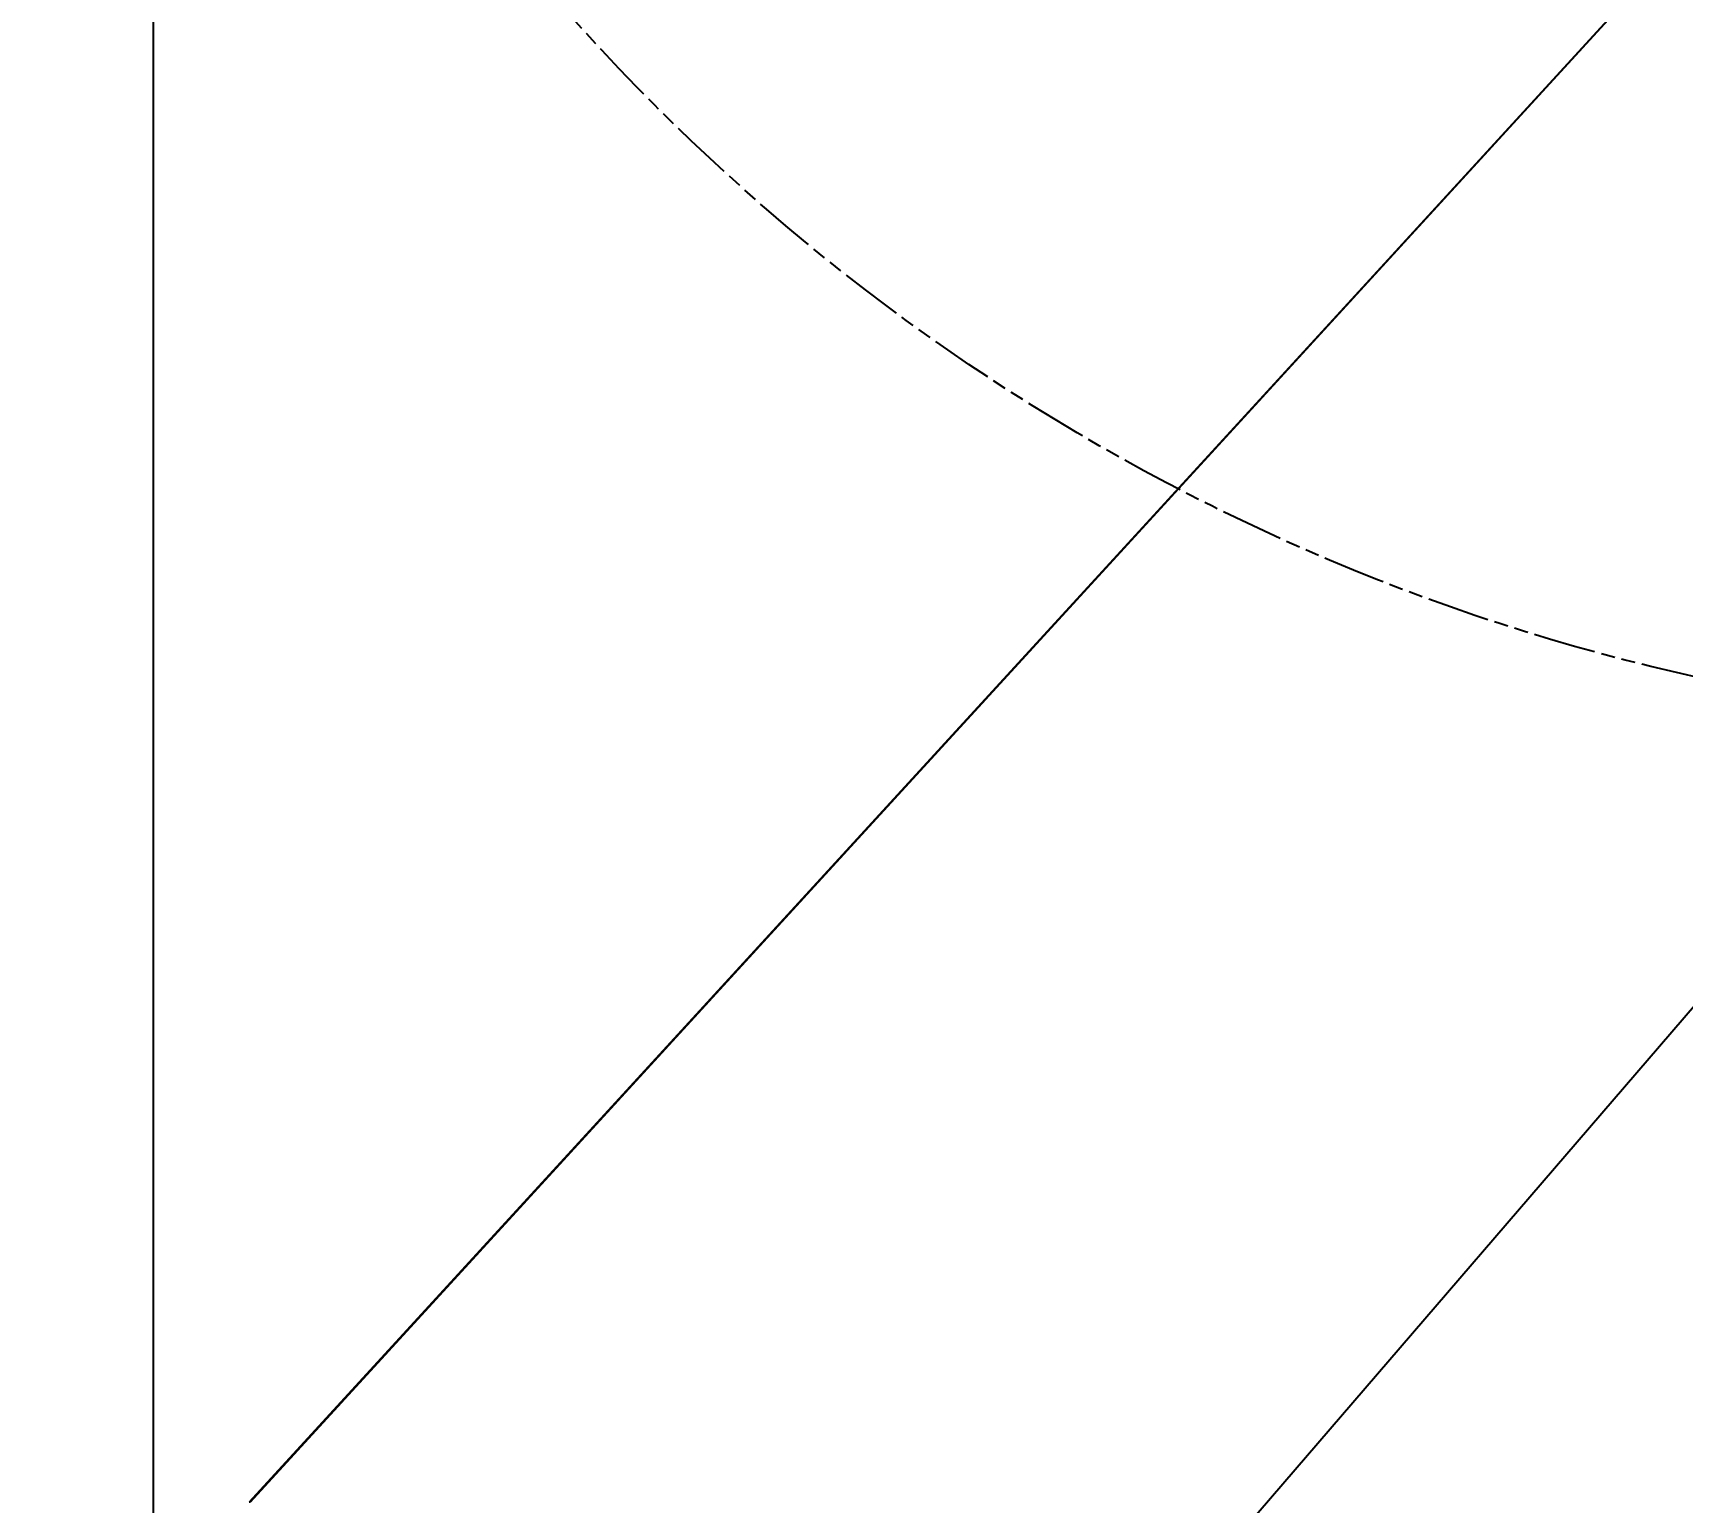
# Model space of a CAD drawing. Header units: millimetres. Extents: x 0 to 5940, y 0 to 4200.
# Drawn here: x 2126.3 to 2512.8, y 805.3 to 1149.6 of the extents above; entities that cross this region are included whole.
import ezdxf

# ---------------------------------------------------------------- set-up
doc = ezdxf.new("R2010")
doc.units = ezdxf.units.MM
doc.header["$LTSCALE"] = 32.67
doc.header["$PDMODE"] = 3
doc.header["$PDSIZE"] = 8
doc.linetypes.add('PHANTOM', pattern=[0.8, 0.45, -0.05, 0.1, -0.05, 0.1, -0.05])
doc.layers.get('0').update_dxf_attribs({"linetype": 'CONTINUOUS'})
doc.layers.get('Defpoints').update_dxf_attribs({"linetype": 'CONTINUOUS'})
doc.layers.add('00_COMPONENTS', color=7, linetype='CONTINUOUS')
doc.layers.add('50_ALL_DETAILS', color=7, linetype='CONTINUOUS')
doc.styles.get("Standard").update_dxf_attribs({"font": 'simfang.ttf'})
doc.dimstyles.get("Standard").update_dxf_attribs({"dimtxt": 3, "dimasz": 3, "dimexe": 2.5, "dimexo": 0.5, "dimtad": 1, "dimdsep": 46, "dimtxsty": 'Standard', "dimblk": '_FILLED', "dimblk1": '_FILLED', "dimblk2": '_FILLED', "dimcen": 0.09, "dimclrt": 3, "dimazin": 2, "dimtol": 1, "dimtp": 0.01, "dimtm": 0.01, "dimtfac": 1, "dimtofl": 0, "dimtmove": 0, "dimatfit": 3, "dimldrblk": '_FILLED', "dimfxl": 1, "dimtolj": 1, "dimarcsym": 0})

# ---------------------------------------------------------------- blocks, each defined once
blk = doc.blocks.new('_FILLED')
at = {"color": 0, "linetype": 'ByBlock'}
blk.add_solid([(0, 0), (-1, 0.167), (-1, -0.167)], dxfattribs=at)
blk = doc.blocks.new('*D7')
at = {"color": 4, "lineweight": -2, "transparency": 16777216}
for p, q in [((2154.46, 1483.99), (2154.46, 628.03)), ((3093.26, 1483.99), (3093.26, 628.03)), ((2174.46, 630.53), (2597.52, 630.53)), ((3073.26, 630.53), (2650.2, 630.53))]:
    blk.add_line(p, q, dxfattribs=at)
at = {"layer": 'Defpoints', "color": 0, "transparency": 16777216}
for p in [(2154.46, 1484.49), (3093.26, 1484.49), (3093.26, 630.53)]:
    blk.add_point(p, dxfattribs=at)
at = {"color": 4, "lineweight": -2, "transparency": 16777216, "xscale": 20, "yscale": 20, "zscale": 20, "rotation": 180}
blk.add_blockref('_FILLED', (2154.46, 630.53), dxfattribs=at)
at = {"color": 4, "lineweight": -2, "transparency": 16777216, "xscale": 20, "yscale": 20, "zscale": 20}
blk.add_blockref('_FILLED', (3093.26, 630.53), dxfattribs=at)
at = {"color": 3, "transparency": 16777216, "insert": (2623.86, 630.53), "char_height": 20, "attachment_point": 5}
blk.add_mtext('\\A1;940', dxfattribs=at)

msp = doc.modelspace()

# ---------------------------------------------------------------- linework, layer by layer
at = {"layer": '00_COMPONENTS', "color": 7}
for p, q in [((2512.27453, 1171.05447), (2176.97675, 805.25574)), ((2512.27617, 1171.05447), (2177.18853, 805.25574)), ((2730.27263, 1170.87165), (2406.77143, 794.96712)), ((2177.18853, 805.25574), (2176.97675, 805.25574))]:
    msp.add_line(p, q, dxfattribs=at)
at = {"layer": '50_ALL_DETAILS', "color": 6, "linetype": 'PHANTOM'}
msp.add_circle((2623.8691, 1484.49438), 497.55869, dxfattribs=at)

# ---------------------------------------------------------------- dimensions: what is measured, and where the dimension line sits
dim = msp.add_linear_dim(base=(3093.25997, 630.53116), p1=(2154.45997, 1484.49438), p2=(3093.25997, 1484.49438), text='940', dimstyle='Standard', override={"dimtxt": 20, "dimasz": 20, "dimtad": 0, "dimtih": 1, "dimtoh": 1, "dimdec": 1, "dimzin": 0, "dimcen": 5.346, "dimclrd": 4, "dimclre": 4, "dimadec": 0, "dimazin": 0, "dimtol": 0, "dimtdec": 1, "dimtzin": 0})
dim.commit()
dim.dimension.update_dxf_attribs({"geometry": '*D7', "text_midpoint": (2623.85997, 630.53116)})

doc.saveas('drawing.dxf')
